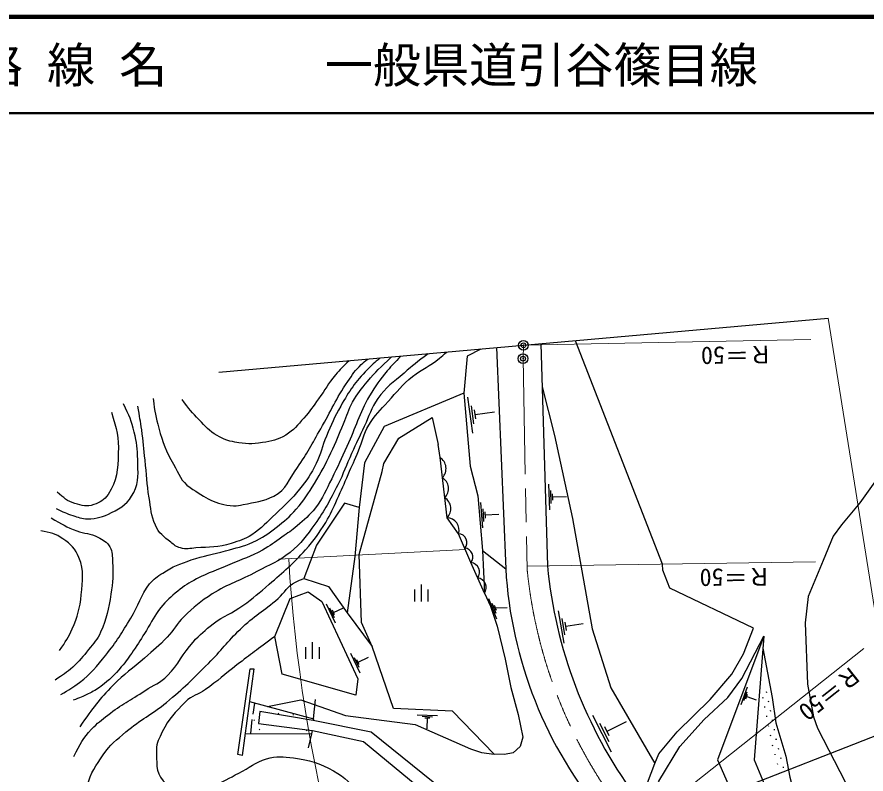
# Model space of a CAD drawing. Units: millimetres, scale not verified. Extents: x 40000 to 680000, y 20000 to 380000.
# Drawn here: x 184758 to 272972, y 301314 to 380000 of the extents above; entities that cross this region are included whole.
import ezdxf
from ezdxf.enums import TextEntityAlignment as Align

# ---------------------------------------------------------------- set-up
doc = ezdxf.new("R2010")
doc.units = ezdxf.units.MM
doc.header["$LTSCALE"] = 1000
doc.header["$PDMODE"] = 32
doc.header["$PDSIZE"] = 500
doc.linetypes.add('CHAIN', pattern=[18.5, 12, -1.5, 3.5, -1.5])
for name, color, linetype, lineweight in [('M-BGD', 7, 'Continuous', 25), ('M-BMK', 2, 'CHAIN', 13), ('M-BMK-SRVR', 3, 'Continuous', 25), ('M-STR-HTXT', 7, 'Continuous', 13), ('M-STR-STR1', 1, 'Continuous', 25), ('M-TTL', 2, 'Continuous', 140), ('M-TTL-LINE', 7, 'Continuous', 50)]:
    doc.layers.add(name, color=color, linetype=linetype, lineweight=lineweight)
doc.layers.add('M-OTRS', color=6, linetype='Continuous')
doc.layers.add('M-TTL-TXT', color=7, linetype='Continuous')
doc.styles.add('ＭＳ ゴシック', font='')
doc.styles.get('ＭＳ ゴシック').set_extended_font_data('MS Gothic')

msp = doc.modelspace()

# ---------------------------------------------------------------- linework, layer by layer
at = {"layer": 'M-BGD'}
for p, q in [((239191, 346037), (239862, 322942)), ((234586, 345630), (235537, 322656)), ((232117, 336744), (231602, 340494)), ((232238, 337716), (231981, 339591)), ((232424, 338219), (232295, 339157)), ((232359, 338688), (234359, 338962)), ((240106, 328761), (240028, 331434)), ((240265, 329434), (240226, 330771)), ((240433, 329773), (240414, 330442)), ((240423, 330108), (241849, 330149)), ((233143, 326887), (232963, 329545)), ((233275, 327563), (233186, 328892)), ((233430, 327907), (233385, 328572)), ((233408, 328240), (234825, 328335)), ((233111, 324552), (235537, 322656)), ((226089, 319263), (226089, 320488)), ((226789, 319263), (226789, 321013)), ((227489, 319263), (227489, 320488)), ((234611, 317427), (233788, 319516)), ((217839, 316992), (216917, 318972)), ((217740, 317549), (217279, 318539)), ((217642, 318105), (218698, 318597)), ((234544, 318004), (234133, 319049)), ((234581, 318320), (234375, 318842)), ((234478, 318581), (235675, 318612)), ((217757, 317858), (217527, 318353)), ((241598, 314899), (241033, 318293)), ((241683, 315785), (241400, 317482)), ((241838, 316247), (241697, 317096)), ((241768, 316671), (243578, 316973)), ((215474, 313279), (215474, 315029)), ((214774, 313279), (214774, 314504)), ((216174, 313279), (216174, 314504)), ((220403, 311800), (219455, 313837)), ((220302, 312373), (219828, 313391)), ((220319, 312691), (220082, 313200)), ((220201, 312945), (221287, 313451)), ((259998, 308546), (260667, 310374)), ((260287, 308958), (260621, 309872)), ((262612, 309901), (262632, 309803)), ((215563, 307059), (215771, 309054)), ((260493, 309142), (260660, 309599)), ((260576, 309371), (261551, 309014)), ((262222, 309311), (262242, 309213)), ((262812, 308922), (262832, 308824)), ((209314, 307551), (209469, 308693)), ((262422, 308332), (262442, 308234)), ((263012, 307942), (263033, 307844)), ((211908, 307567), (211979, 307638)), ((213423, 307434), (213493, 307505)), ((226341, 307481), (228453, 307386)), ((226862, 307316), (227918, 307269)), ((227120, 307163), (227648, 307140)), ((227384, 307152), (227333, 306025)), ((246521, 303600), (244591, 307389)), ((262623, 307352), (262643, 307254)), ((209068, 305537), (209191, 306972)), ((209373, 306877), (209443, 306948)), ((246291, 304676), (245326, 306571)), ((246302, 305278), (245819, 306226)), ((246061, 305752), (248081, 306781)), ((262823, 306372), (262843, 306274)), ((263213, 306962), (263233, 306864)), ((209905, 305897), (209976, 305968)), ((214821, 305846), (214892, 305917)), ((215063, 304034), (215387, 305497)), ((263023, 305392), (263043, 305294)), ((263413, 305982), (263433, 305884)), ((263233, 304358), (263258, 304261)), ((263589, 304969), (263615, 304872)), ((263613, 305003), (263633, 304905)), ((263843, 304002), (263869, 303905)), ((263487, 303391), (263512, 303294)), ((264097, 303034), (264123, 302938)), ((263741, 302424), (263766, 302327)), ((264352, 302067), (264377, 301970)), ((263995, 301457), (264020, 301360))]:
    msp.add_line(p, q, dxfattribs=at)
for points in [[(261269, 316476), (252606, 320636), (251869, 322506), (251843, 323111), (242791, 346356)], [(232960, 345486), (231544, 344754), (231176, 340883), (231860, 333327), (232637, 330240), (233111, 324552), (233322, 320098)], [(239322, 341549), (240600, 336490), (242466, 327871), (244510, 316407), (246465, 310276), (251020, 302410)], [(231176, 340883), (222892, 337442), (220864, 333650), (220311, 329003), (219864, 323922), (219074, 318076)], [(234347, 303371), (230003, 307834), (223881, 308110), (221656, 314574), (220551, 317049), (220314, 324132), (222710, 332768), (222868, 333585), (224447, 336218), (227897, 338377), (228529, 335559)], [(233322, 320098), (231925, 323290), (230635, 326291), (229450, 327950), (228710, 334212), (228529, 335559)], [(274933, 333132), (272326, 329498), (270430, 327207), (269562, 326022), (268535, 323495), (266955, 319782), (266639, 317018), (266876, 310659), (267508, 307262), (267942, 306078), (270825, 300430), (272879, 296085), (274261, 292096)], [(220311, 329003), (218784, 329477), (215861, 325106), (214571, 321631), (217125, 320815), (219074, 318076), (221656, 314574)], [(233322, 320098), (233971, 318764), (234663, 316681), (235493, 313245), (236085, 310322), (236836, 307518), (237310, 305148), (237033, 304161), (236322, 303529), (235414, 303332), (234347, 303371)], [(249698, 298121), (250263, 300389), (251020, 302410), (251448, 303417), (253344, 305707), (256766, 309051), (259031, 311684), (260242, 313817), (261269, 316476)], [(250373, 297249), (251459, 300573), (253632, 304167), (256159, 306971), (258608, 309262), (260069, 311237), (262360, 315660)], [(262360, 315660), (257542, 302785), (261609, 293543), (266665, 284301)], [(262360, 315660), (261334, 302784), (266903, 289474), (275235, 282287)], [(262258, 314387), (263235, 309285), (263597, 306646), (264624, 303170), (265071, 300985), (265808, 298036), (266493, 296272), (267573, 294402), (270232, 291111), (272101, 289136), (274445, 288083), (278420, 286398), (281159, 284897), (283476, 283502), (285161, 282054), (286635, 280790), (288610, 279605), (291691, 278657), (294590, 277696)], [(208915, 308841), (215563, 307059), (215545, 306866)], [(210799, 308336), (214238, 309019), (218898, 307413), (226113, 306465), (231879, 303937), (233037, 303542), (234347, 303371)], [(209981, 307814), (209841, 306550), (215458, 305848), (220759, 304707), (235912, 292196), (240533, 289708), (243909, 289116), (250663, 282717), (251591, 273552), (251380, 269375), (252399, 269287), (252943, 273921), (252144, 283733), (243824, 291237), (247797, 294173)], [(246750, 295573), (240805, 291325), (235354, 294537), (221557, 305649), (215545, 306866), (209981, 307814)], [(208463, 305541), (215387, 305497), (215458, 305848)]]:
    msp.add_lwpolyline(points, dxfattribs=at)
for points in [[(211543, 315621), (213149, 319544), (215019, 320255), (216441, 319255), (220180, 311224), (219969, 309512), (212307, 311698)], [(208989, 312238), (209384, 312264), (208147, 303233), (207699, 303338)]]:
    msp.add_lwpolyline(points, close=True, dxfattribs=at)
for centre, radius, start, end in [((227985, 333068), 1354, 315.8517, 57.63113), ((228232, 330981), 1354, 315.8517, 57.63113), ((228478, 328893), 1354, 315.8517, 57.63113), ((229401, 326662), 1289, 343.27625, 87.79911), ((230574, 325376), 917, 320.31293, 86.20551), ((231219, 323875), 917, 320.31293, 86.20551), ((231808, 322288), 1008, 323.91277, 83.35632), ((288065, 327646), 48432, 185.57308, 216.03427), ((279548, 325208), 44085, 183.31791, 220.05807), ((232507, 320692), 1008, 323.91277, 83.35632)]:
    msp.add_arc(centre, radius, start, end, dxfattribs=at)
for points, knots in [([(190657, 303142), (191373, 304487), (191597, 305027), (192513, 305986), (193118, 306619), (193522, 306909), (194212, 307447), (195625, 308551), (196549, 308983), (198043, 309975), (198969, 310591), (199635, 310759), (200412, 311555), (201605, 312775), (201928, 313753), (203059, 315030), (203790, 315856), (204278, 316253), (205152, 316926), (206271, 317788), (207090, 317990), (208232, 318822), (209341, 319629), (209931, 320124), (210958, 321034), (212485, 322387), (213403, 323094), (214749, 324628), (215659, 325664), (216116, 326299), (216842, 327471), (217394, 328363), (217584, 328930), (218027, 329880), (218491, 330875), (218730, 331443), (219173, 332448), (219593, 333402), (219838, 333933), (220239, 334896), (220673, 335938), (220721, 336616), (221305, 337582), (221946, 338642), (222494, 339107), (223319, 340031), (224265, 341088), (224741, 341750), (225847, 342637), (226878, 343465), (227641, 343680), (228651, 344533), (228937, 344775), (229045, 344857), (229369, 345168)], [0, 0, 0, 0, 1, 1, 1, 2, 2, 2, 3, 3, 3, 4, 4, 4, 5, 5, 5, 6, 6, 6, 7, 7, 7, 8, 8, 8, 9, 9, 9, 10, 10, 10, 11, 11, 11, 12, 12, 12, 13, 13, 13, 14, 14, 14, 15, 15, 15, 16, 16, 16, 17, 17, 17, 18, 18, 18, 18]), ([(227486, 345002), (226271, 344087), (225925, 343817), (224978, 342993), (223854, 342014), (223103, 341549), (222240, 340333), (221513, 339309), (221385, 338571), (220844, 337437), (220326, 336349), (220029, 335742), (219528, 334646), (218944, 333369), (218717, 332606), (218080, 331355), (217247, 329720), (216769, 328798), (215710, 327300), (214826, 326050), (214315, 325320), (213130, 324351), (211924, 323366), (211049, 323093), (209681, 322350), (207902, 321384), (206752, 321123), (205047, 320033), (203801, 319237), (203151, 318700), (202098, 317663), (201331, 316910), (201096, 316313), (200360, 315531), (199507, 314624), (198947, 314198), (198016, 313372), (196757, 312253), (195943, 311745), (194751, 310554), (193215, 309018), (192758, 308303), (191276, 306210)], [0, 0, 0, 0, 1, 1, 1, 2, 2, 2, 3, 3, 3, 4, 4, 4, 5, 5, 5, 6, 6, 6, 7, 7, 7, 8, 8, 8, 9, 9, 9, 10, 10, 10, 11, 11, 11, 12, 12, 12, 13, 13, 13, 14, 14, 14, 14]), ([(189302, 309588), (190229, 310083), (190532, 310290), (191257, 310832), (192489, 311754), (193005, 312487), (193982, 313676), (195136, 315079), (195631, 315983), (196589, 317527), (197425, 318873), (197560, 319839), (198544, 321081), (198972, 321622), (199329, 321828), (199906, 322207), (200971, 322906), (201667, 323147), (202869, 323569), (204224, 324046), (205043, 324117), (206423, 324517), (207541, 324841), (208206, 324927), (209267, 325406), (210291, 325868), (210806, 326261), (211696, 326946), (212565, 327616), (213040, 328022), (213769, 328842), (214618, 329797), (214990, 330423), (215665, 331508), (216414, 332712), (216763, 333431), (217383, 334707), (217945, 335863), (218182, 336546), (218686, 337728), (219060, 338606), (219166, 339148), (219634, 339979), (220138, 340875), (220526, 341315), (221174, 342112), (222055, 343196), (222457, 343534), (223678, 344665)], [0, 0, 0, 0, 1, 1, 1, 2, 2, 2, 3, 3, 3, 4, 4, 4, 5, 5, 5, 6, 6, 6, 7, 7, 7, 8, 8, 8, 9, 9, 9, 10, 10, 10, 11, 11, 11, 12, 12, 12, 13, 13, 13, 14, 14, 14, 15, 15, 15, 16, 16, 16, 16]), ([(224647, 344750), (223957, 344064), (223759, 343845), (223235, 343225), (222430, 342272), (222009, 341701), (221392, 340618), (220279, 338667), (219973, 337413), (219038, 335370), (218434, 334053), (218130, 333298), (217458, 332013), (216828, 330808), (216603, 330040), (215760, 328972), (215118, 328159), (214651, 327790), (213864, 327116), (213278, 326614), (212915, 326375), (212284, 325931), (211508, 325384), (211092, 325040), (210257, 324588), (208989, 323903), (208206, 323666), (206887, 323088), (205533, 322494), (204713, 322288), (203411, 321587), (202612, 321157), (202167, 320895), (201463, 320323), (200717, 319718), (200302, 319358), (199699, 318611), (199008, 317757), (198786, 317161), (198198, 316233), (197671, 315402), (197403, 314920), (196846, 314109), (196386, 313439), (196128, 313060), (195600, 312442), (194867, 311582), (194402, 311135), (193511, 310440), (193021, 310059), (192696, 309913), (192142, 309633), (191552, 309335), (191322, 309254), (190580, 308984)], [0, 0, 0, 0, 1, 1, 1, 2, 2, 2, 3, 3, 3, 4, 4, 4, 5, 5, 5, 6, 6, 6, 7, 7, 7, 8, 8, 8, 9, 9, 9, 10, 10, 10, 11, 11, 11, 12, 12, 12, 13, 13, 13, 14, 14, 14, 15, 15, 15, 16, 16, 16, 17, 17, 17, 18, 18, 18, 18]), ([(222492, 344560), (221853, 344046), (221668, 343848), (221174, 343356), (219873, 342059), (219304, 341159), (218390, 339565), (217716, 338388), (217441, 337672), (216909, 336425), (216444, 335334), (216375, 334642), (215843, 333581), (215287, 332474), (214896, 331885), (214125, 330915), (213259, 329827), (212647, 329323), (211636, 328368), (210695, 327478), (210234, 326882), (209148, 326176), (208391, 325684), (207877, 325556), (207015, 325287), (205634, 324857), (204786, 324910), (203342, 324813), (202719, 324772), (202345, 324646), (201743, 324813), (201303, 324936), (201091, 325119), (200736, 325406), (200010, 325993), (199509, 326327), (199136, 327183), (198681, 328228), (198673, 328903), (198485, 330027), (198231, 331541), (198237, 332410), (198070, 333937), (197935, 335164), (197891, 335855), (197714, 337077), (197573, 338052), (197519, 338375), (197300, 339565)], [0, 0, 0, 0, 1, 1, 1, 2, 2, 2, 3, 3, 3, 4, 4, 4, 5, 5, 5, 6, 6, 6, 7, 7, 7, 8, 8, 8, 9, 9, 9, 10, 10, 10, 11, 11, 11, 12, 12, 12, 13, 13, 13, 14, 14, 14, 15, 15, 15, 16, 16, 16, 16]), ([(198899, 340335), (199080, 338907), (199164, 338435), (199492, 337254), (199913, 335735), (200238, 334885), (201032, 333522), (201617, 332518), (201774, 331724), (202750, 331093), (204352, 330057), (205346, 329279), (207252, 329197), (207648, 329180), (207872, 329233), (208260, 329316), (209527, 329588), (210310, 329602), (211459, 330204), (212784, 330899), (213015, 331951), (213888, 333167), (214959, 334660), (215388, 335609), (216317, 337195), (217433, 339102), (217869, 340289), (219127, 342106), (219628, 342828), (219876, 343275), (220523, 343870), (220781, 344107), (220880, 344203), (221212, 344446)], [0, 0, 0, 0, 1, 1, 1, 2, 2, 2, 3, 3, 3, 4, 4, 4, 5, 5, 5, 6, 6, 6, 7, 7, 7, 8, 8, 8, 9, 9, 9, 10, 10, 10, 11, 11, 11, 11]), ([(219256, 344273), (218563, 343616), (218359, 343398), (217837, 342790), (217068, 341894), (216795, 341270), (216099, 340315), (215520, 339520), (215229, 339046), (214572, 338314), (213897, 337561), (213543, 337072), (212676, 336550), (211824, 336036), (211235, 335925), (210254, 335760), (209159, 335576), (208506, 335628), (207410, 335813), (206644, 335942), (206215, 336110), (205541, 336497), (204700, 336980), (204355, 337442), (203672, 338130), (202915, 338891), (202678, 339218), (201907, 340236)], [0, 0, 0, 0, 1, 1, 1, 2, 2, 2, 3, 3, 3, 4, 4, 4, 5, 5, 5, 6, 6, 6, 7, 7, 7, 8, 8, 8, 9, 9, 9, 9]), ([(188828, 328901), (189606, 328530), (189852, 328404), (190546, 328190), (191136, 328009), (191469, 327827), (192086, 327835), (193091, 327848), (193671, 328047), (194575, 328486), (195665, 329017), (196325, 329484), (196885, 330560), (197509, 331759), (197314, 332644), (197300, 333996), (197288, 335115), (197203, 335751), (196944, 336840), (196658, 338044), (196430, 338500), (195819, 339802)], [0, 0, 0, 0, 1, 1, 1, 2, 2, 2, 3, 3, 3, 4, 4, 4, 5, 5, 5, 6, 6, 6, 7, 7, 7, 7]), ([(194575, 338913), (195116, 337120), (195348, 336336), (195286, 334648), (195222, 332931), (195168, 331814), (194219, 330382), (193825, 329788), (193410, 329553), (192738, 329316), (192017, 329061), (191516, 329214), (190783, 329434), (189966, 329681), (189633, 330004), (188947, 330619)], [0, 0, 0, 0, 1, 1, 1, 2, 2, 2, 3, 3, 3, 4, 4, 4, 5, 5, 5, 5]), ([(188295, 327953), (189485, 327254), (189867, 327004), (190961, 326591), (191796, 326275), (192369, 326367), (193153, 325939), (193702, 325639), (194091, 325477), (194397, 324932), (194707, 324378), (194657, 323967), (194693, 323332), (194766, 322037), (194721, 321296), (194515, 320015), (194261, 318430), (194100, 317513), (193449, 316046), (193105, 315271), (192725, 314937), (192205, 314268), (191612, 313505), (191266, 313077), (190546, 312432), (189881, 311836), (189591, 311640), (188710, 311069)], [0, 0, 0, 0, 1, 1, 1, 2, 2, 2, 3, 3, 3, 4, 4, 4, 5, 5, 5, 6, 6, 6, 7, 7, 7, 8, 8, 8, 9, 9, 9, 9]), ([(189184, 314150), (189854, 315111), (190066, 315476), (190487, 316401), (191083, 317709), (191295, 318525), (191435, 319956), (191581, 321455), (191761, 322409), (191198, 323806), (190824, 324735), (190368, 325199), (189539, 325761), (188745, 326299), (188244, 326402), (187229, 326591)], [0, 0, 0, 0, 1, 1, 1, 2, 2, 2, 3, 3, 3, 4, 4, 4, 5, 5, 5, 5]), ([(264882, 268964), (264009, 269195), (263713, 269268), (262946, 269340), (262127, 269417), (261651, 269440), (260839, 269305), (260074, 269178), (259658, 269004), (258953, 268679), (258343, 268397), (258014, 268195), (257492, 267771), (257011, 267382), (256766, 267130), (256358, 266664), (255429, 265602), (254844, 265040), (254119, 263830), (253792, 263283), (253686, 262934), (253371, 262379), (252830, 261427), (252504, 260902), (251841, 260031), (251200, 259187), (250833, 258705), (250039, 258002), (249515, 257539), (249211, 257256), (248567, 256982), (247915, 256706), (247456, 256718), (246759, 256842), (246276, 256928), (245934, 257014), (245635, 257404), (245279, 257870), (245377, 258284), (245267, 258861), (245060, 259942), (244851, 260551), (244881, 261652), (244911, 262797), (245041, 263433), (245214, 264565), (245506, 266473), (245760, 267526), (246092, 269428), (246704, 272942), (247790, 274869), (247619, 278432), (247582, 279198), (247544, 279648), (247268, 280363), (246909, 281292), (246830, 281919), (246168, 282663), (245778, 283100), (245499, 283298), (244998, 283599), (244013, 284191), (243429, 284493), (242341, 284863), (241305, 285215), (240684, 285275), (239615, 285506), (238787, 285686), (238314, 285740), (237485, 285916), (236883, 286044), (236546, 286118), (235952, 286279), (234736, 286608), (234017, 286710), (232874, 287238), (231700, 287781), (231084, 288184), (230031, 288935), (229182, 289540), (228807, 290007), (228041, 290714), (226760, 291896), (226064, 292580), (224811, 293792), (223357, 295198), (222673, 296131), (221113, 297419), (220062, 298288), (219459, 298795), (218235, 299397), (217241, 299885), (216560, 299847), (215461, 299982), (214834, 300059), (214478, 300093), (213846, 300076), (212294, 300034), (211417, 300014), (209879, 299795), (209080, 299681), (208621, 299649), (207843, 299432), (206572, 299078), (205871, 298834), (204637, 298367), (203935, 298102), (203539, 297958), (202858, 297642), (201899, 297196), (201420, 296824), (200447, 296409), (199355, 295942), (198725, 295685), (197561, 295449), (197032, 295342), (196720, 295384), (196180, 295387), (195475, 295391), (195058, 295334), (194380, 295527), (193660, 295732), (193230, 295900), (192677, 296405), (192252, 296794), (192133, 297158), (192010, 297722), (191810, 298640), (191808, 299222), (192063, 300126), (192444, 301478), (192927, 302157), (193713, 303321), (194445, 304406), (195087, 304841), (196082, 305691), (197632, 307012), (198720, 307472), (200295, 308763), (202093, 310235), (203007, 311173), (204648, 312817), (205989, 314160), (206602, 315046), (207966, 316363), (209386, 317734), (210387, 318267), (211880, 319558), (212614, 320192), (212827, 320815), (213688, 321261), (214021, 321432), (214168, 321513), (214571, 321631)], [0, 0, 0, 0, 1, 1, 1, 2, 2, 2, 3, 3, 3, 4, 4, 4, 5, 5, 5, 6, 6, 6, 7, 7, 7, 8, 8, 8, 9, 9, 9, 10, 10, 10, 11, 11, 11, 12, 12, 12, 13, 13, 13, 14, 14, 14, 15, 15, 15, 16, 16, 16, 17, 17, 17, 18, 18, 18, 19, 19, 19, 20, 20, 20, 21, 21, 21, 22, 22, 22, 23, 23, 23, 24, 24, 24, 25, 25, 25, 26, 26, 26, 27, 27, 27, 28, 28, 28, 29, 29, 29, 30, 30, 30, 31, 31, 31, 32, 32, 32, 33, 33, 33, 34, 34, 34, 35, 35, 35, 36, 36, 36, 37, 37, 37, 38, 38, 38, 39, 39, 39, 40, 40, 40, 41, 41, 41, 42, 42, 42, 43, 43, 43, 44, 44, 44, 45, 45, 45, 46, 46, 46, 47, 47, 47, 48, 48, 48, 49, 49, 49, 50, 50, 50, 51, 51, 51, 51]), ([(211543, 315621), (209628, 314191), (209136, 313826), (207610, 312652), (206323, 311660), (205662, 311024), (204332, 310091), (203561, 309550), (202941, 309497), (202279, 308827), (201191, 307727), (200515, 307094), (199856, 305694), (199534, 305008), (199217, 304608), (199251, 303851), (199309, 302557), (199095, 301574), (199962, 300612), (200383, 300144), (200681, 299810), (201304, 299717), (202798, 299495), (203713, 299669), (205149, 300138), (206242, 300496), (206780, 300886), (207808, 301402), (208938, 301970), (209466, 302541), (210678, 302903), (211733, 303218), (212403, 303119), (213495, 302982), (215189, 302769), (216155, 302455), (217655, 301639), (218920, 300951), (219412, 300239), (220499, 299296), (221241, 298652), (221626, 298256), (222342, 297584), (223918, 296106), (224801, 295279), (226344, 293766), (227300, 292830), (227684, 292139), (228740, 291318), (229873, 290438), (230575, 290029), (231830, 289334), (232833, 288778), (233392, 288445), (234463, 288035), (236136, 287395), (237100, 287083), (238851, 286701), (240271, 286392), (241152, 286634), (242537, 286192), (243497, 285886), (243883, 285721), (244907, 285174)], [0, 0, 0, 0, 1, 1, 1, 2, 2, 2, 3, 3, 3, 4, 4, 4, 5, 5, 5, 6, 6, 6, 7, 7, 7, 8, 8, 8, 9, 9, 9, 10, 10, 10, 11, 11, 11, 12, 12, 12, 13, 13, 13, 14, 14, 14, 15, 15, 15, 16, 16, 16, 17, 17, 17, 18, 18, 18, 19, 19, 19, 20, 20, 20, 21, 21, 21, 21])]:
    msp.add_open_spline(points, degree=3, knots=knots, dxfattribs=at)
at = {"layer": 'M-BMK'}
for p, q in [((237377, 345877), (237334, 344489)), ((237334, 344489), (237765, 322585))]:
    msp.add_line(p, q, dxfattribs=at)
msp.add_arc((287398, 327501), 49876, 185.65616, 219.76209, dxfattribs=at)
at = {"layer": 'M-BMK-SRVR'}
for p, q in [((237377, 345877), (269030, 348678)), ((205725, 343076), (237377, 345877))]:
    msp.add_line(p, q, dxfattribs=at)
for centre in [(237377, 345877), (237334, 344489)]:
    msp.add_circle(centre, 500, dxfattribs=at)
for p in [(237377, 345877), (237334, 344489)]:
    msp.add_point(p, dxfattribs=at)
at = {"layer": 'M-OTRS'}
msp.add_point((237377, 345877), dxfattribs=at)
at = {"layer": 'M-STR-HTXT'}
for p, q in [((267243, 346478), (237377, 345877)), ((211964, 323629), (231342, 324647)), ((267707, 323364), (237759, 322908)), ((272758, 314365), (249058, 295600))]:
    msp.add_line(p, q, dxfattribs=at)
msp.add_lwpolyline([(388758, 298789), (292785, 292213), (273858, 318517), (269030, 348678)], dxfattribs=at)
msp.add_arc((372777, 333269), 160072, 183.43322, 205.91929, dxfattribs=at)
at = {"layer": 'M-STR-STR1'}
msp.add_line((291468, 312143), (249969, 295898), dxfattribs=at)
at = {"layer": 'M-TTL'}
msp.add_line((680000, 380000), (40000, 380000), dxfattribs=at)
at = {"layer": 'M-TTL-LINE'}
msp.add_line((40000, 370000), (680000, 370000), dxfattribs=at)

# ---------------------------------------------------------------- texts
at = {"layer": 'M-STR-HTXT', "style": 'ＭＳ ゴシック'}
for rotation, p in [(181.153, (263284, 346398)), (180.871, (263155, 323294)), (218.372, (271316, 313224))]:
    msp.add_text('Ｒ＝50', height=1833, rotation=rotation, dxfattribs=at).set_placement(p, align=Align.BOTTOM_LEFT)
at = {"layer": 'M-TTL-TXT', "style": 'ＭＳ ゴシック'}
for s, p in [('路 線 名', (180380, 375000)), ('一般県道引谷篠目線', (216734, 375000))]:
    msp.add_text(s, height=3666, dxfattribs=at).set_placement(p, align=Align.MIDDLE_LEFT)

doc.saveas('drawing.dxf')
